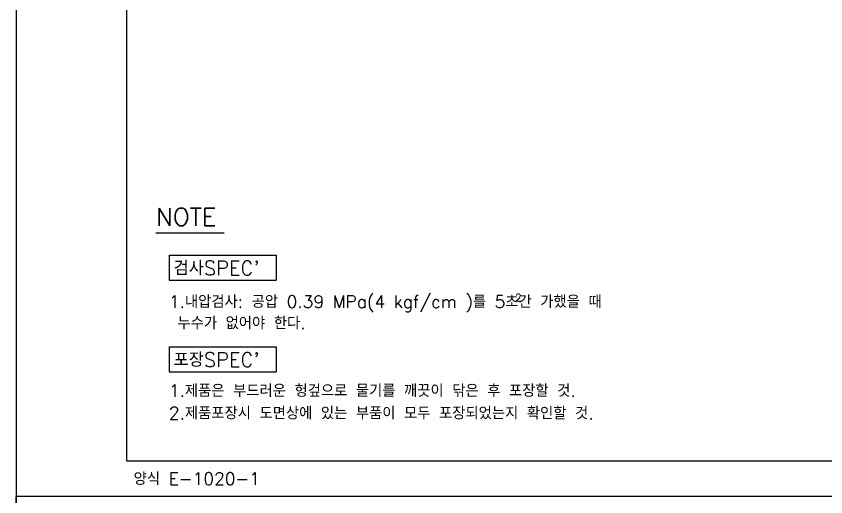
# Model space of a CAD drawing. Extents: x 14808 to 20058, y -13198 to -11680.
# Drawn here: x 18377.5 to 18604.5, y -12528.5 to -12393.8 of the extents above; entities that cross this region are included whole.
import ezdxf

# ---------------------------------------------------------------- set-up
doc = ezdxf.new("R2010")
doc.units = 0
doc.header["$LTSCALE"] = 7
doc.header["$MEASUREMENT"] = 0
doc.layers.get('0').update_dxf_attribs({"color": 2, "linetype": 'CONTINUOUS'})
for name, color, linetype in [('D', 2, 'CONTINUOUS'), ('DWG', 7, 'CONTINUOUS'), ('TXT', 4, 'CONTINUOUS')]:
    doc.layers.add(name, color=color, linetype=linetype)
doc.styles.add('GHS', font='romans', dxfattribs={"bigfont": 'ghs'})

# ---------------------------------------------------------------- blocks, each defined once
blk = doc.blocks.new('BORDER')
for p, q in [((1, 1), (0, 1)), ((0, 1), (0, 0))]:
    blk.add_line(p, q)

msp = doc.modelspace()

# ---------------------------------------------------------------- linework, layer by layer
at = {"color": 0}
msp.add_line((18435.81, -12454.55), (18416.65, -12454.55), dxfattribs=at)
at = {"color": 2, "linetype": 'Continuous', "lineweight": 15}
msp.add_line((18377.5, -12528.43), (19217.5, -12528.43), dxfattribs=at)
msp.add_line((18377.5, -12825.43), (18377.5, -12528.43))
at = {"layer": 'D'}
for p, q in [((18420.39, -12460.8), (18420.39, -12467.8)), ((18420.39, -12460.8), (18450.39, -12460.8)), ((18450.39, -12460.8), (18450.39, -12467.8)), ((18420.39, -12467.8), (18450.39, -12467.8)), ((18420.39, -12486.5), (18420.39, -12493.5)), ((18420.39, -12486.5), (18450.39, -12486.5)), ((18450.39, -12486.5), (18450.39, -12493.5)), ((18420.39, -12493.5), (18450.39, -12493.5)), ((18377.5, -12825.43), (18377.5, -12528.43))]:
    msp.add_line(p, q, dxfattribs=at)
at = {"layer": 'TXT'}
for p, q in [((18408.5, -12518.52), (18408.5, -12244.52)), ((18786.5, -12518.52), (18408.5, -12518.52))]:
    msp.add_line(p, q, dxfattribs=at)

# ---------------------------------------------------------------- block references
for p, xscale, yscale, zscale in [((18377.5, -12528.52), 420, 297, 420), ((18377.5, -13122.43), 840, 594, 840)]:
    msp.add_blockref('BORDER', p, dxfattribs=dict(xscale=xscale, yscale=yscale, zscale=zscale))

# ---------------------------------------------------------------- texts
at = {"color": 0, "style": 'GHS'}
msp.add_text('NOTE', height=5, dxfattribs=at).set_placement((18416.72, -12452.54))
at = {"layer": 'D', "style": 'GHS'}
for s, height, p in [('1.내압검사: 공압 0.39 MPa(4 kgf/cm )를 5초간 가했을 때', 3.5, (18420.31, -12475.55)), ('2', 2, (18517.46, -12473.64)), (' 누수가 없어야 한다. ', 3.5, (18420.31, -12481.54)), ('1.제품은 부드러운 헝겊으로 물기를 깨끗이 닦은 후 포장할 것.', 3.5, (18420.3, -12500.51)), ('2.제품포장시 도면상에 있는 부품이 모두 포장되었는지 확인할 것.', 3.5, (18420.3, -12506.81))]:
    msp.add_text(s, height=height, dxfattribs=at).set_placement(p)
at = {"layer": 'DWG', "style": 'GHS'}
for s, height, p in [("검사SPEC'", 4, (18421.65, -12466.39)), ("포장SPEC'", 4, (18421.65, -12492.1)), ('양식 E-1020-1', 3.5, (18410.43, -12525.2))]:
    msp.add_text(s, height=height, dxfattribs=at).set_placement(p)

doc.saveas('drawing.dxf')
